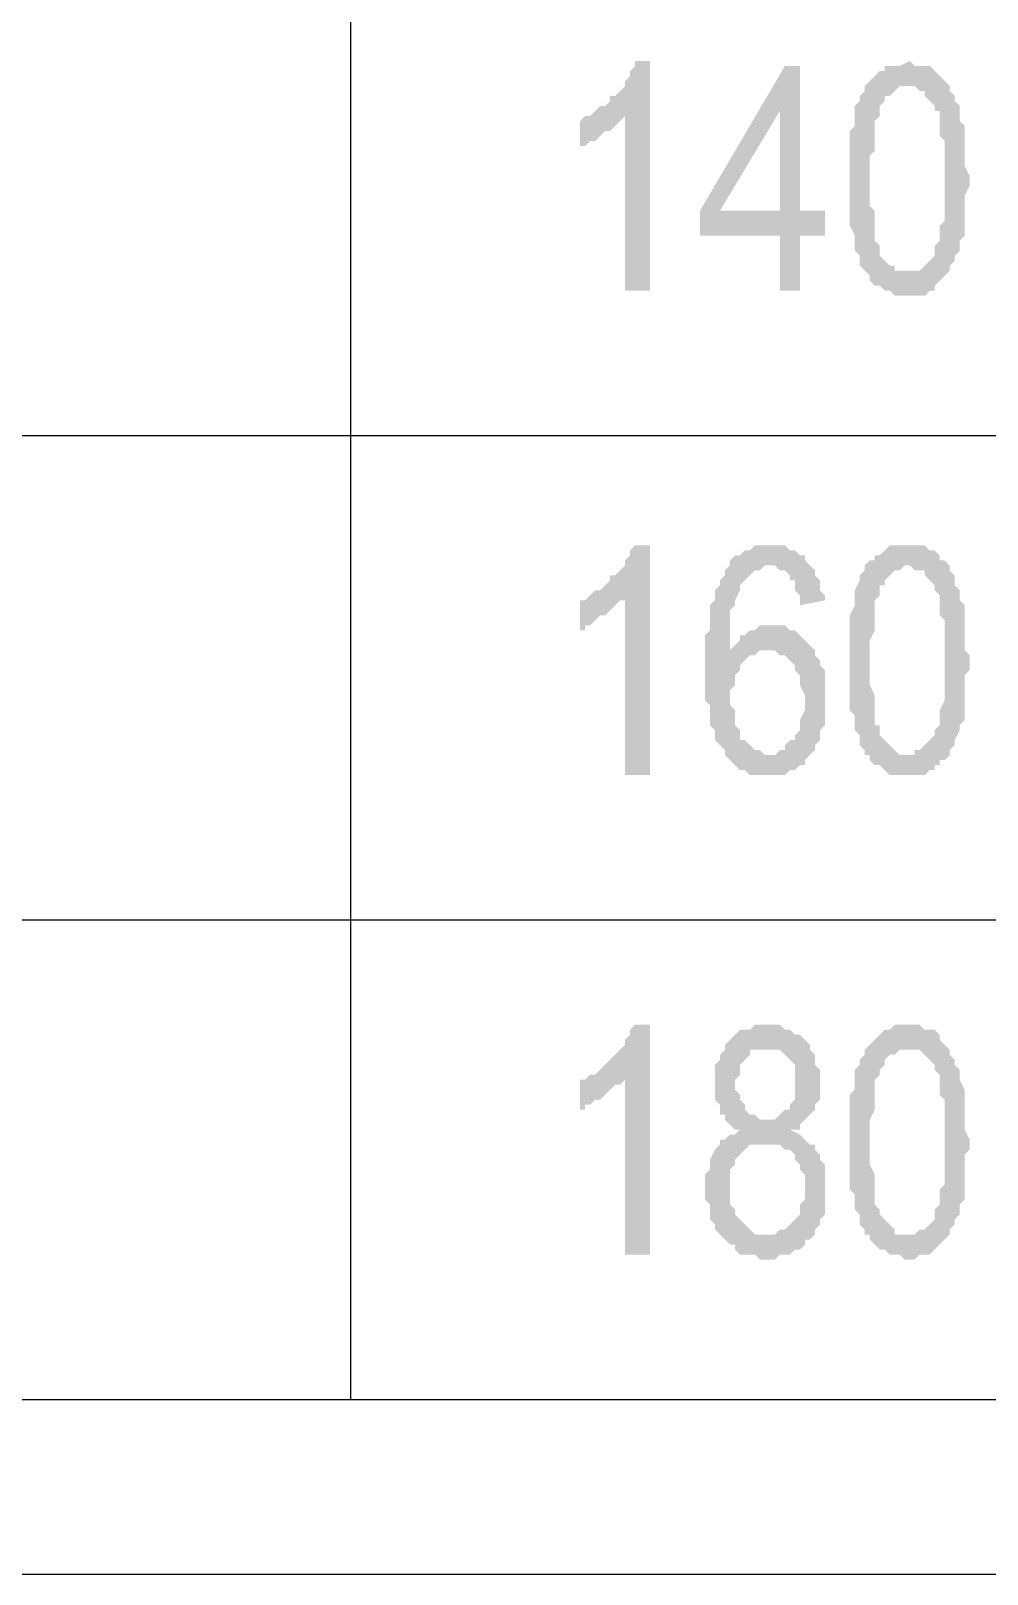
# Model space of a CAD drawing. Header units: inches. Extents: x 1387 to 2676, y -3005 to -2136.
# Drawn here: x 2557.214 to 2558.809, y -2154.737 to -2152.162 of the extents above; entities that cross this region are included whole.
import ezdxf

# ---------------------------------------------------------------- set-up
doc = ezdxf.new("R2010")
doc.units = ezdxf.units.IN
doc.header["$MEASUREMENT"] = 0
doc.layers.add('SAZE_DRAWINGS', color=7, linetype='Continuous')

msp = doc.modelspace()

# ---------------------------------------------------------------- hatches: boundary and pattern name
at = {"layer": 'SAZE_DRAWINGS'}
for points in [[(2558.246924, -2152.212061), (2558.221924, -2152.212061), (2558.221924, -2152.220394), (2558.21359, -2152.228728), (2558.21359, -2152.237061), (2558.205257, -2152.245394), (2558.205257, -2152.253728), (2558.196924, -2152.262061), (2558.18859, -2152.270394), (2558.180257, -2152.270394), (2558.180257, -2152.278728), (2558.171924, -2152.287061), (2558.16359, -2152.287061), (2558.155257, -2152.295394), (2558.205257, -2152.303728), (2558.205257, -2152.595394), (2558.246924, -2152.595394)], [(2558.680257, -2152.212061), (2558.680257, -2152.212061), (2558.66359, -2152.220394), (2558.63859, -2152.220394), (2558.63859, -2152.228728), (2558.630257, -2152.228728), (2558.621924, -2152.237061), (2558.621924, -2152.237061), (2558.61359, -2152.245394), (2558.605257, -2152.253728), (2558.680257, -2152.253728), (2558.680257, -2152.253728), (2558.68859, -2152.253728), (2558.696924, -2152.262061), (2558.705257, -2152.262061), (2558.705257, -2152.270394), (2558.71359, -2152.278728), (2558.721924, -2152.287061), (2558.721924, -2152.287061), (2558.721924, -2152.295394), (2558.730257, -2152.295394), (2558.730257, -2152.303728), (2558.730257, -2152.312061), (2558.730257, -2152.320394), (2558.730257, -2152.337061), (2558.73859, -2152.345394), (2558.73859, -2152.353728), (2558.73859, -2152.370394), (2558.73859, -2152.378728), (2558.73859, -2152.395394), (2558.73859, -2152.412061), (2558.73859, -2152.412061), (2558.73859, -2152.428728), (2558.73859, -2152.445394), (2558.73859, -2152.453728), (2558.73859, -2152.470394), (2558.73859, -2152.478728), (2558.730257, -2152.487061), (2558.730257, -2152.495394), (2558.730257, -2152.503728), (2558.730257, -2152.512061), (2558.721924, -2152.520394), (2558.721924, -2152.528728), (2558.721924, -2152.537061), (2558.721924, -2152.537061), (2558.71359, -2152.545394), (2558.705257, -2152.553728), (2558.696924, -2152.562061), (2558.68859, -2152.562061), (2558.68859, -2152.562061), (2558.680257, -2152.562061), (2558.61359, -2152.570394), (2558.61359, -2152.578728), (2558.621924, -2152.587061), (2558.630257, -2152.587061), (2558.63859, -2152.595394), (2558.646924, -2152.595394), (2558.655257, -2152.603728), (2558.66359, -2152.603728), (2558.671924, -2152.603728), (2558.680257, -2152.603728), (2558.680257, -2152.603728), (2558.68859, -2152.603728), (2558.696924, -2152.603728), (2558.705257, -2152.603728), (2558.71359, -2152.595394), (2558.721924, -2152.595394), (2558.721924, -2152.587061), (2558.730257, -2152.578728), (2558.730257, -2152.578728), (2558.73859, -2152.570394), (2558.746924, -2152.562061), (2558.746924, -2152.553728), (2558.755257, -2152.545394), (2558.755257, -2152.537061), (2558.76359, -2152.528728), (2558.76359, -2152.520394), (2558.76359, -2152.512061), (2558.771924, -2152.503728), (2558.771924, -2152.495394), (2558.771924, -2152.487061), (2558.771924, -2152.478728), (2558.771924, -2152.470394), (2558.771924, -2152.462061), (2558.771924, -2152.445394), (2558.771924, -2152.437061), (2558.780257, -2152.420394), (2558.780257, -2152.412061), (2558.780257, -2152.403728), (2558.771924, -2152.387061), (2558.771924, -2152.378728), (2558.771924, -2152.370394), (2558.771924, -2152.353728), (2558.771924, -2152.345394), (2558.771924, -2152.337061), (2558.771924, -2152.328728), (2558.771924, -2152.320394), (2558.76359, -2152.312061), (2558.76359, -2152.303728), (2558.76359, -2152.287061), (2558.755257, -2152.278728), (2558.755257, -2152.270394), (2558.746924, -2152.262061), (2558.746924, -2152.253728), (2558.73859, -2152.245394), (2558.730257, -2152.237061), (2558.730257, -2152.237061), (2558.721924, -2152.228728), (2558.721924, -2152.228728), (2558.71359, -2152.220394), (2558.705257, -2152.220394), (2558.696924, -2152.220394), (2558.68859, -2152.220394)], [(2558.496924, -2152.220394), (2558.471924, -2152.220394), (2558.330257, -2152.462061), (2558.330257, -2152.503728), (2558.46359, -2152.503728), (2558.46359, -2152.595394), (2558.496924, -2152.595394), (2558.496924, -2152.503728), (2558.53859, -2152.503728), (2558.53859, -2152.462061), (2558.496924, -2152.462061), (2558.36359, -2152.462061), (2558.46359, -2152.295394)], [(2558.496924, -2152.220394), (2558.46359, -2152.295394), (2558.46359, -2152.462061), (2558.36359, -2152.462061), (2558.496924, -2152.462061)], [(2558.605257, -2152.253728), (2558.605257, -2152.262061), (2558.596924, -2152.270394), (2558.596924, -2152.278728), (2558.58859, -2152.287061), (2558.58859, -2152.303728), (2558.58859, -2152.303728), (2558.58859, -2152.312061), (2558.58859, -2152.320394), (2558.580257, -2152.328728), (2558.580257, -2152.337061), (2558.580257, -2152.353728), (2558.580257, -2152.362061), (2558.580257, -2152.370394), (2558.580257, -2152.387061), (2558.580257, -2152.395394), (2558.580257, -2152.412061), (2558.580257, -2152.420394), (2558.580257, -2152.428728), (2558.580257, -2152.445394), (2558.580257, -2152.453728), (2558.580257, -2152.470394), (2558.580257, -2152.478728), (2558.580257, -2152.487061), (2558.58859, -2152.503728), (2558.58859, -2152.512061), (2558.58859, -2152.520394), (2558.58859, -2152.528728), (2558.596924, -2152.537061), (2558.596924, -2152.545394), (2558.596924, -2152.553728), (2558.605257, -2152.562061), (2558.605257, -2152.562061), (2558.61359, -2152.570394), (2558.680257, -2152.562061), (2558.671924, -2152.562061), (2558.66359, -2152.562061), (2558.655257, -2152.562061), (2558.655257, -2152.553728), (2558.646924, -2152.553728), (2558.63859, -2152.545394), (2558.630257, -2152.537061), (2558.630257, -2152.537061), (2558.630257, -2152.528728), (2558.630257, -2152.520394), (2558.621924, -2152.512061), (2558.621924, -2152.503728), (2558.621924, -2152.495394), (2558.621924, -2152.487061), (2558.621924, -2152.478728), (2558.621924, -2152.462061), (2558.61359, -2152.453728), (2558.61359, -2152.437061), (2558.61359, -2152.428728), (2558.61359, -2152.412061), (2558.61359, -2152.403728), (2558.61359, -2152.387061), (2558.61359, -2152.370394), (2558.621924, -2152.362061), (2558.621924, -2152.353728), (2558.621924, -2152.337061), (2558.621924, -2152.328728), (2558.621924, -2152.320394), (2558.621924, -2152.312061), (2558.630257, -2152.303728), (2558.630257, -2152.295394), (2558.630257, -2152.287061), (2558.63859, -2152.278728), (2558.63859, -2152.270394), (2558.646924, -2152.270394), (2558.655257, -2152.262061), (2558.66359, -2152.253728), (2558.671924, -2152.253728), (2558.680257, -2152.253728)], [(2558.155257, -2152.295394), (2558.146924, -2152.303728), (2558.13859, -2152.303728), (2558.130257, -2152.312061), (2558.130257, -2152.353728), (2558.13859, -2152.353728), (2558.13859, -2152.353728), (2558.146924, -2152.345394), (2558.155257, -2152.345394), (2558.16359, -2152.337061), (2558.171924, -2152.328728), (2558.171924, -2152.328728), (2558.180257, -2152.328728), (2558.18859, -2152.320394), (2558.196924, -2152.312061), (2558.205257, -2152.303728), (2558.205257, -2152.303728)], [(2558.246924, -2153.020394), (2558.221924, -2153.020394), (2558.21359, -2153.028728), (2558.21359, -2153.037061), (2558.205257, -2153.045394), (2558.205257, -2153.053728), (2558.196924, -2153.062061), (2558.18859, -2153.070394), (2558.180257, -2153.070394), (2558.180257, -2153.078728), (2558.171924, -2153.087061), (2558.16359, -2153.095394), (2558.155257, -2153.095394), (2558.205257, -2153.103728), (2558.205257, -2153.403728), (2558.246924, -2153.403728)], [(2558.446924, -2153.020394), (2558.446924, -2153.020394), (2558.421924, -2153.020394), (2558.41359, -2153.028728), (2558.405257, -2153.028728), (2558.396924, -2153.037061), (2558.38859, -2153.037061), (2558.380257, -2153.045394), (2558.380257, -2153.053728), (2558.446924, -2153.053728), (2558.446924, -2153.053728), (2558.455257, -2153.053728), (2558.46359, -2153.062061), (2558.471924, -2153.062061), (2558.480257, -2153.070394), (2558.480257, -2153.078728), (2558.48859, -2153.078728), (2558.48859, -2153.087061), (2558.48859, -2153.095394), (2558.496924, -2153.103728), (2558.496924, -2153.120394), (2558.53859, -2153.112061), (2558.53859, -2153.103728), (2558.530257, -2153.095394), (2558.530257, -2153.087061), (2558.530257, -2153.078728), (2558.521924, -2153.070394), (2558.521924, -2153.062061), (2558.51359, -2153.053728), (2558.505257, -2153.045394), (2558.505257, -2153.037061), (2558.496924, -2153.037061), (2558.48859, -2153.028728), (2558.480257, -2153.028728), (2558.471924, -2153.020394), (2558.46359, -2153.020394), (2558.455257, -2153.020394)], [(2558.680257, -2153.020394), (2558.680257, -2153.020394), (2558.646924, -2153.020394), (2558.63859, -2153.028728), (2558.63859, -2153.028728), (2558.630257, -2153.037061), (2558.621924, -2153.037061), (2558.621924, -2153.045394), (2558.61359, -2153.045394), (2558.605257, -2153.053728), (2558.680257, -2153.053728), (2558.680257, -2153.053728), (2558.68859, -2153.062061), (2558.696924, -2153.062061), (2558.705257, -2153.062061), (2558.705257, -2153.070394), (2558.71359, -2153.078728), (2558.721924, -2153.087061), (2558.721924, -2153.087061), (2558.721924, -2153.095394), (2558.730257, -2153.103728), (2558.730257, -2153.112061), (2558.730257, -2153.120394), (2558.730257, -2153.128728), (2558.730257, -2153.137061), (2558.73859, -2153.145394), (2558.73859, -2153.153728), (2558.73859, -2153.170394), (2558.73859, -2153.187061), (2558.73859, -2153.195394), (2558.73859, -2153.212061), (2558.73859, -2153.212061), (2558.73859, -2153.228728), (2558.73859, -2153.245394), (2558.73859, -2153.253728), (2558.73859, -2153.270394), (2558.73859, -2153.278728), (2558.730257, -2153.295394), (2558.730257, -2153.303728), (2558.730257, -2153.312061), (2558.730257, -2153.320394), (2558.721924, -2153.328728), (2558.721924, -2153.328728), (2558.721924, -2153.337061), (2558.721924, -2153.337061), (2558.71359, -2153.345394), (2558.705257, -2153.353728), (2558.696924, -2153.362061), (2558.68859, -2153.362061), (2558.68859, -2153.370394), (2558.680257, -2153.370394), (2558.61359, -2153.370394), (2558.61359, -2153.378728), (2558.621924, -2153.387061), (2558.630257, -2153.387061), (2558.63859, -2153.395394), (2558.646924, -2153.403728), (2558.655257, -2153.403728), (2558.66359, -2153.403728), (2558.671924, -2153.403728), (2558.680257, -2153.403728), (2558.680257, -2153.403728), (2558.68859, -2153.403728), (2558.696924, -2153.403728), (2558.705257, -2153.403728), (2558.71359, -2153.395394), (2558.721924, -2153.395394), (2558.721924, -2153.387061), (2558.730257, -2153.387061), (2558.730257, -2153.378728), (2558.73859, -2153.378728), (2558.746924, -2153.370394), (2558.746924, -2153.362061), (2558.755257, -2153.353728), (2558.755257, -2153.345394), (2558.76359, -2153.328728), (2558.76359, -2153.320394), (2558.76359, -2153.320394), (2558.771924, -2153.312061), (2558.771924, -2153.303728), (2558.771924, -2153.295394), (2558.771924, -2153.278728), (2558.771924, -2153.270394), (2558.771924, -2153.262061), (2558.771924, -2153.245394), (2558.771924, -2153.237061), (2558.780257, -2153.228728), (2558.780257, -2153.212061), (2558.780257, -2153.203728), (2558.771924, -2153.195394), (2558.771924, -2153.178728), (2558.771924, -2153.170394), (2558.771924, -2153.162061), (2558.771924, -2153.145394), (2558.771924, -2153.137061), (2558.771924, -2153.128728), (2558.771924, -2153.120394), (2558.76359, -2153.112061), (2558.76359, -2153.103728), (2558.76359, -2153.095394), (2558.755257, -2153.087061), (2558.755257, -2153.070394), (2558.746924, -2153.062061), (2558.746924, -2153.053728), (2558.73859, -2153.045394), (2558.730257, -2153.045394), (2558.730257, -2153.037061), (2558.721924, -2153.028728), (2558.721924, -2153.028728), (2558.71359, -2153.028728), (2558.705257, -2153.020394), (2558.696924, -2153.020394), (2558.68859, -2153.020394)], [(2558.380257, -2153.053728), (2558.371924, -2153.062061), (2558.371924, -2153.062061), (2558.371924, -2153.070394), (2558.36359, -2153.078728), (2558.36359, -2153.087061), (2558.355257, -2153.095394), (2558.355257, -2153.103728), (2558.355257, -2153.112061), (2558.346924, -2153.120394), (2558.346924, -2153.128728), (2558.346924, -2153.137061), (2558.346924, -2153.145394), (2558.346924, -2153.162061), (2558.33859, -2153.170394), (2558.33859, -2153.187061), (2558.33859, -2153.195394), (2558.33859, -2153.212061), (2558.33859, -2153.220394), (2558.33859, -2153.228728), (2558.33859, -2153.237061), (2558.33859, -2153.253728), (2558.33859, -2153.262061), (2558.33859, -2153.278728), (2558.346924, -2153.287061), (2558.346924, -2153.295394), (2558.346924, -2153.312061), (2558.346924, -2153.320394), (2558.355257, -2153.328728), (2558.355257, -2153.337061), (2558.355257, -2153.345394), (2558.36359, -2153.353728), (2558.36359, -2153.353728), (2558.371924, -2153.362061), (2558.371924, -2153.370394), (2558.380257, -2153.378728), (2558.380257, -2153.378728), (2558.38859, -2153.387061), (2558.396924, -2153.395394), (2558.405257, -2153.395394), (2558.41359, -2153.403728), (2558.421924, -2153.403728), (2558.430257, -2153.403728), (2558.43859, -2153.403728), (2558.446924, -2153.403728), (2558.446924, -2153.403728), (2558.455257, -2153.403728), (2558.46359, -2153.403728), (2558.471924, -2153.403728), (2558.480257, -2153.395394), (2558.48859, -2153.395394), (2558.496924, -2153.387061), (2558.496924, -2153.387061), (2558.505257, -2153.387061), (2558.505257, -2153.378728), (2558.51359, -2153.370394), (2558.446924, -2153.370394), (2558.43859, -2153.370394), (2558.430257, -2153.362061), (2558.421924, -2153.362061), (2558.41359, -2153.353728), (2558.41359, -2153.353728), (2558.405257, -2153.345394), (2558.396924, -2153.345394), (2558.396924, -2153.328728), (2558.38859, -2153.320394), (2558.38859, -2153.320394), (2558.38859, -2153.312061), (2558.38859, -2153.295394), (2558.380257, -2153.287061), (2558.380257, -2153.278728), (2558.380257, -2153.270394), (2558.380257, -2153.262061), (2558.38859, -2153.253728), (2558.38859, -2153.245394), (2558.38859, -2153.237061), (2558.396924, -2153.228728), (2558.396924, -2153.220394), (2558.405257, -2153.212061), (2558.41359, -2153.203728), (2558.380257, -2153.203728), (2558.380257, -2153.195394), (2558.380257, -2153.187061), (2558.380257, -2153.170394), (2558.380257, -2153.162061), (2558.380257, -2153.153728), (2558.380257, -2153.145394), (2558.380257, -2153.128728), (2558.38859, -2153.120394), (2558.38859, -2153.112061), (2558.38859, -2153.112061), (2558.396924, -2153.095394), (2558.396924, -2153.087061), (2558.405257, -2153.078728), (2558.405257, -2153.078728), (2558.41359, -2153.070394), (2558.421924, -2153.062061), (2558.430257, -2153.062061), (2558.43859, -2153.053728), (2558.446924, -2153.053728)], [(2558.605257, -2153.053728), (2558.605257, -2153.062061), (2558.596924, -2153.070394), (2558.596924, -2153.078728), (2558.58859, -2153.095394), (2558.58859, -2153.103728), (2558.58859, -2153.103728), (2558.58859, -2153.112061), (2558.58859, -2153.120394), (2558.580257, -2153.137061), (2558.580257, -2153.145394), (2558.580257, -2153.153728), (2558.580257, -2153.162061), (2558.580257, -2153.178728), (2558.580257, -2153.187061), (2558.580257, -2153.203728), (2558.580257, -2153.212061), (2558.580257, -2153.220394), (2558.580257, -2153.228728), (2558.580257, -2153.245394), (2558.580257, -2153.253728), (2558.580257, -2153.270394), (2558.580257, -2153.278728), (2558.580257, -2153.295394), (2558.58859, -2153.303728), (2558.58859, -2153.312061), (2558.58859, -2153.320394), (2558.58859, -2153.328728), (2558.596924, -2153.337061), (2558.596924, -2153.345394), (2558.596924, -2153.353728), (2558.605257, -2153.362061), (2558.605257, -2153.370394), (2558.61359, -2153.370394), (2558.680257, -2153.370394), (2558.671924, -2153.370394), (2558.66359, -2153.370394), (2558.655257, -2153.362061), (2558.655257, -2153.362061), (2558.646924, -2153.353728), (2558.63859, -2153.345394), (2558.630257, -2153.337061), (2558.630257, -2153.337061), (2558.630257, -2153.328728), (2558.630257, -2153.320394), (2558.621924, -2153.320394), (2558.621924, -2153.312061), (2558.621924, -2153.295394), (2558.621924, -2153.287061), (2558.621924, -2153.278728), (2558.621924, -2153.270394), (2558.61359, -2153.253728), (2558.61359, -2153.245394), (2558.61359, -2153.228728), (2558.61359, -2153.212061), (2558.61359, -2153.203728), (2558.61359, -2153.187061), (2558.61359, -2153.178728), (2558.621924, -2153.162061), (2558.621924, -2153.153728), (2558.621924, -2153.137061), (2558.621924, -2153.128728), (2558.621924, -2153.120394), (2558.621924, -2153.112061), (2558.630257, -2153.103728), (2558.630257, -2153.095394), (2558.630257, -2153.087061), (2558.63859, -2153.087061), (2558.63859, -2153.078728), (2558.646924, -2153.070394), (2558.655257, -2153.062061), (2558.66359, -2153.062061), (2558.671924, -2153.053728), (2558.680257, -2153.053728)], [(2558.155257, -2153.095394), (2558.146924, -2153.103728), (2558.13859, -2153.112061), (2558.130257, -2153.112061), (2558.130257, -2153.162061), (2558.13859, -2153.162061), (2558.13859, -2153.153728), (2558.146924, -2153.153728), (2558.155257, -2153.145394), (2558.16359, -2153.137061), (2558.171924, -2153.137061), (2558.171924, -2153.137061), (2558.180257, -2153.128728), (2558.18859, -2153.120394), (2558.196924, -2153.112061), (2558.205257, -2153.112061), (2558.205257, -2153.103728)], [(2558.446924, -2153.153728), (2558.446924, -2153.153728), (2558.430257, -2153.153728), (2558.421924, -2153.162061), (2558.421924, -2153.162061), (2558.41359, -2153.162061), (2558.405257, -2153.170394), (2558.396924, -2153.170394), (2558.396924, -2153.178728), (2558.38859, -2153.187061), (2558.380257, -2153.195394), (2558.380257, -2153.203728), (2558.41359, -2153.203728), (2558.421924, -2153.203728), (2558.430257, -2153.195394), (2558.43859, -2153.195394), (2558.446924, -2153.195394), (2558.51359, -2153.187061), (2558.51359, -2153.187061), (2558.505257, -2153.178728), (2558.496924, -2153.170394), (2558.48859, -2153.162061), (2558.480257, -2153.162061), (2558.471924, -2153.153728), (2558.46359, -2153.153728), (2558.46359, -2153.153728)], [(2558.51359, -2153.187061), (2558.446924, -2153.195394), (2558.446924, -2153.195394), (2558.455257, -2153.195394), (2558.46359, -2153.203728), (2558.471924, -2153.203728), (2558.480257, -2153.212061), (2558.48859, -2153.220394), (2558.48859, -2153.220394), (2558.48859, -2153.228728), (2558.496924, -2153.237061), (2558.496924, -2153.245394), (2558.496924, -2153.253728), (2558.505257, -2153.270394), (2558.505257, -2153.278728), (2558.505257, -2153.287061), (2558.505257, -2153.295394), (2558.496924, -2153.312061), (2558.496924, -2153.320394), (2558.496924, -2153.328728), (2558.48859, -2153.337061), (2558.48859, -2153.345394), (2558.480257, -2153.345394), (2558.471924, -2153.353728), (2558.471924, -2153.362061), (2558.46359, -2153.362061), (2558.455257, -2153.370394), (2558.446924, -2153.370394), (2558.51359, -2153.370394), (2558.521924, -2153.362061), (2558.521924, -2153.353728), (2558.530257, -2153.345394), (2558.530257, -2153.337061), (2558.530257, -2153.328728), (2558.53859, -2153.320394), (2558.53859, -2153.312061), (2558.53859, -2153.295394), (2558.53859, -2153.287061), (2558.53859, -2153.278728), (2558.53859, -2153.270394), (2558.53859, -2153.262061), (2558.53859, -2153.253728), (2558.53859, -2153.237061), (2558.53859, -2153.228728), (2558.530257, -2153.220394), (2558.530257, -2153.212061), (2558.521924, -2153.203728), (2558.521924, -2153.195394)], [(2558.246924, -2153.820394), (2558.221924, -2153.820394), (2558.21359, -2153.828728), (2558.21359, -2153.837061), (2558.205257, -2153.845394), (2558.205257, -2153.853728), (2558.196924, -2153.862061), (2558.18859, -2153.870394), (2558.180257, -2153.878728), (2558.180257, -2153.878728), (2558.171924, -2153.887061), (2558.16359, -2153.895394), (2558.155257, -2153.903728), (2558.205257, -2153.903728), (2558.205257, -2154.203728), (2558.246924, -2154.203728)], [(2558.43859, -2153.820394), (2558.43859, -2153.820394), (2558.421924, -2153.820394), (2558.41359, -2153.828728), (2558.405257, -2153.828728), (2558.396924, -2153.828728), (2558.38859, -2153.837061), (2558.380257, -2153.845394), (2558.380257, -2153.845394), (2558.371924, -2153.853728), (2558.371924, -2153.862061), (2558.36359, -2153.870394), (2558.36359, -2153.878728), (2558.355257, -2153.887061), (2558.355257, -2153.895394), (2558.355257, -2153.912061), (2558.355257, -2153.920394), (2558.355257, -2153.928728), (2558.355257, -2153.937061), (2558.355257, -2153.945394), (2558.36359, -2153.953728), (2558.36359, -2153.962061), (2558.36359, -2153.970394), (2558.371924, -2153.970394), (2558.371924, -2153.978728), (2558.380257, -2153.987061), (2558.38859, -2153.995394), (2558.396924, -2153.995394), (2558.396924, -2153.995394), (2558.38859, -2154.003728), (2558.380257, -2154.003728), (2558.371924, -2154.012061), (2558.36359, -2154.012061), (2558.36359, -2154.020394), (2558.355257, -2154.028728), (2558.355257, -2154.028728), (2558.346924, -2154.045394), (2558.346924, -2154.053728), (2558.346924, -2154.062061), (2558.33859, -2154.070394), (2558.33859, -2154.078728), (2558.33859, -2154.095394), (2558.33859, -2154.103728), (2558.33859, -2154.112061), (2558.346924, -2154.120394), (2558.346924, -2154.137061), (2558.346924, -2154.145394), (2558.355257, -2154.153728), (2558.355257, -2154.162061), (2558.36359, -2154.170394), (2558.371924, -2154.178728), (2558.43859, -2154.170394), (2558.430257, -2154.170394), (2558.421924, -2154.170394), (2558.41359, -2154.162061), (2558.41359, -2154.162061), (2558.405257, -2154.153728), (2558.396924, -2154.145394), (2558.38859, -2154.137061), (2558.38859, -2154.128728), (2558.380257, -2154.120394), (2558.380257, -2154.112061), (2558.380257, -2154.103728), (2558.380257, -2154.095394), (2558.380257, -2154.087061), (2558.380257, -2154.070394), (2558.380257, -2154.062061), (2558.38859, -2154.053728), (2558.38859, -2154.045394), (2558.396924, -2154.037061), (2558.405257, -2154.028728), (2558.405257, -2154.028728), (2558.41359, -2154.020394), (2558.421924, -2154.020394), (2558.430257, -2154.020394), (2558.43859, -2154.020394), (2558.51359, -2154.020394), (2558.505257, -2154.012061), (2558.496924, -2154.003728), (2558.496924, -2154.003728), (2558.480257, -2153.995394), (2558.48859, -2153.995394), (2558.496924, -2153.995394), (2558.496924, -2153.987061), (2558.505257, -2153.978728), (2558.43859, -2153.978728), (2558.43859, -2153.978728), (2558.430257, -2153.978728), (2558.421924, -2153.970394), (2558.41359, -2153.970394), (2558.405257, -2153.962061), (2558.405257, -2153.953728), (2558.396924, -2153.945394), (2558.396924, -2153.937061), (2558.38859, -2153.928728), (2558.38859, -2153.920394), (2558.38859, -2153.912061), (2558.396924, -2153.903728), (2558.396924, -2153.895394), (2558.396924, -2153.887061), (2558.405257, -2153.878728), (2558.41359, -2153.870394), (2558.41359, -2153.862061), (2558.421924, -2153.862061), (2558.430257, -2153.862061), (2558.43859, -2153.862061), (2558.51359, -2153.853728), (2558.505257, -2153.845394), (2558.505257, -2153.845394), (2558.496924, -2153.837061), (2558.48859, -2153.837061), (2558.480257, -2153.828728), (2558.471924, -2153.828728), (2558.46359, -2153.820394), (2558.455257, -2153.820394), (2558.446924, -2153.820394)], [(2558.680257, -2153.820394), (2558.680257, -2153.820394), (2558.655257, -2153.820394), (2558.646924, -2153.828728), (2558.63859, -2153.828728), (2558.63859, -2153.828728), (2558.630257, -2153.837061), (2558.621924, -2153.845394), (2558.621924, -2153.845394), (2558.61359, -2153.853728), (2558.605257, -2153.862061), (2558.680257, -2153.862061), (2558.680257, -2153.862061), (2558.68859, -2153.862061), (2558.696924, -2153.862061), (2558.705257, -2153.870394), (2558.705257, -2153.870394), (2558.71359, -2153.878728), (2558.721924, -2153.887061), (2558.721924, -2153.895394), (2558.721924, -2153.895394), (2558.730257, -2153.903728), (2558.730257, -2153.912061), (2558.730257, -2153.920394), (2558.730257, -2153.928728), (2558.730257, -2153.937061), (2558.73859, -2153.945394), (2558.73859, -2153.962061), (2558.73859, -2153.970394), (2558.73859, -2153.987061), (2558.73859, -2154.003728), (2558.73859, -2154.012061), (2558.73859, -2154.020394), (2558.73859, -2154.028728), (2558.73859, -2154.045394), (2558.73859, -2154.062061), (2558.73859, -2154.070394), (2558.73859, -2154.087061), (2558.730257, -2154.095394), (2558.730257, -2154.103728), (2558.730257, -2154.112061), (2558.730257, -2154.120394), (2558.721924, -2154.128728), (2558.721924, -2154.137061), (2558.721924, -2154.137061), (2558.721924, -2154.145394), (2558.71359, -2154.153728), (2558.705257, -2154.162061), (2558.696924, -2154.162061), (2558.68859, -2154.170394), (2558.68859, -2154.170394), (2558.680257, -2154.170394), (2558.61359, -2154.170394), (2558.61359, -2154.178728), (2558.621924, -2154.187061), (2558.630257, -2154.195394), (2558.63859, -2154.195394), (2558.646924, -2154.203728), (2558.655257, -2154.203728), (2558.66359, -2154.203728), (2558.671924, -2154.212061), (2558.680257, -2154.212061), (2558.680257, -2154.212061), (2558.68859, -2154.212061), (2558.696924, -2154.203728), (2558.705257, -2154.203728), (2558.71359, -2154.203728), (2558.721924, -2154.195394), (2558.721924, -2154.195394), (2558.730257, -2154.187061), (2558.730257, -2154.187061), (2558.73859, -2154.178728), (2558.746924, -2154.170394), (2558.746924, -2154.162061), (2558.755257, -2154.153728), (2558.755257, -2154.145394), (2558.76359, -2154.137061), (2558.76359, -2154.120394), (2558.76359, -2154.120394), (2558.771924, -2154.112061), (2558.771924, -2154.103728), (2558.771924, -2154.095394), (2558.771924, -2154.087061), (2558.771924, -2154.070394), (2558.771924, -2154.062061), (2558.771924, -2154.053728), (2558.771924, -2154.037061), (2558.780257, -2154.028728), (2558.780257, -2154.012061), (2558.780257, -2154.012061), (2558.771924, -2153.995394), (2558.771924, -2153.987061), (2558.771924, -2153.970394), (2558.771924, -2153.962061), (2558.771924, -2153.953728), (2558.771924, -2153.945394), (2558.771924, -2153.937061), (2558.771924, -2153.928728), (2558.76359, -2153.912061), (2558.76359, -2153.903728), (2558.76359, -2153.895394), (2558.755257, -2153.887061), (2558.755257, -2153.878728), (2558.746924, -2153.870394), (2558.746924, -2153.862061), (2558.73859, -2153.853728), (2558.730257, -2153.845394), (2558.730257, -2153.837061), (2558.721924, -2153.828728), (2558.721924, -2153.828728), (2558.71359, -2153.828728), (2558.705257, -2153.828728), (2558.696924, -2153.820394), (2558.68859, -2153.820394)], [(2558.51359, -2153.853728), (2558.43859, -2153.862061), (2558.46359, -2153.862061), (2558.471924, -2153.870394), (2558.480257, -2153.878728), (2558.480257, -2153.878728), (2558.48859, -2153.887061), (2558.48859, -2153.895394), (2558.48859, -2153.912061), (2558.48859, -2153.920394), (2558.48859, -2153.928728), (2558.48859, -2153.937061), (2558.48859, -2153.945394), (2558.480257, -2153.953728), (2558.480257, -2153.962061), (2558.471924, -2153.962061), (2558.46359, -2153.970394), (2558.455257, -2153.978728), (2558.446924, -2153.978728), (2558.43859, -2153.978728), (2558.505257, -2153.978728), (2558.51359, -2153.970394), (2558.521924, -2153.962061), (2558.521924, -2153.962061), (2558.521924, -2153.953728), (2558.530257, -2153.945394), (2558.530257, -2153.928728), (2558.530257, -2153.920394), (2558.530257, -2153.912061), (2558.530257, -2153.903728), (2558.530257, -2153.895394), (2558.521924, -2153.887061), (2558.521924, -2153.870394), (2558.51359, -2153.862061)], [(2558.605257, -2153.862061), (2558.605257, -2153.870394), (2558.596924, -2153.878728), (2558.596924, -2153.887061), (2558.58859, -2153.895394), (2558.58859, -2153.903728), (2558.58859, -2153.912061), (2558.58859, -2153.920394), (2558.58859, -2153.928728), (2558.580257, -2153.937061), (2558.580257, -2153.945394), (2558.580257, -2153.953728), (2558.580257, -2153.970394), (2558.580257, -2153.978728), (2558.580257, -2153.987061), (2558.580257, -2154.003728), (2558.580257, -2154.012061), (2558.580257, -2154.020394), (2558.580257, -2154.037061), (2558.580257, -2154.045394), (2558.580257, -2154.062061), (2558.580257, -2154.070394), (2558.580257, -2154.087061), (2558.580257, -2154.095394), (2558.58859, -2154.103728), (2558.58859, -2154.112061), (2558.58859, -2154.120394), (2558.58859, -2154.128728), (2558.596924, -2154.137061), (2558.596924, -2154.145394), (2558.596924, -2154.153728), (2558.605257, -2154.162061), (2558.605257, -2154.170394), (2558.61359, -2154.170394), (2558.680257, -2154.170394), (2558.671924, -2154.170394), (2558.66359, -2154.170394), (2558.655257, -2154.170394), (2558.655257, -2154.162061), (2558.646924, -2154.153728), (2558.63859, -2154.145394), (2558.630257, -2154.137061), (2558.630257, -2154.137061), (2558.630257, -2154.128728), (2558.630257, -2154.128728), (2558.621924, -2154.120394), (2558.621924, -2154.112061), (2558.621924, -2154.103728), (2558.621924, -2154.095394), (2558.621924, -2154.078728), (2558.621924, -2154.070394), (2558.61359, -2154.053728), (2558.61359, -2154.045394), (2558.61359, -2154.028728), (2558.61359, -2154.012061), (2558.61359, -2154.003728), (2558.61359, -2153.995394), (2558.61359, -2153.978728), (2558.621924, -2153.962061), (2558.621924, -2153.953728), (2558.621924, -2153.945394), (2558.621924, -2153.937061), (2558.621924, -2153.920394), (2558.621924, -2153.912061), (2558.630257, -2153.903728), (2558.630257, -2153.895394), (2558.630257, -2153.895394), (2558.63859, -2153.887061), (2558.63859, -2153.878728), (2558.646924, -2153.870394), (2558.655257, -2153.870394), (2558.66359, -2153.862061), (2558.671924, -2153.862061), (2558.680257, -2153.862061)], [(2558.155257, -2153.903728), (2558.146924, -2153.903728), (2558.13859, -2153.912061), (2558.130257, -2153.912061), (2558.130257, -2153.962061), (2558.13859, -2153.962061), (2558.13859, -2153.953728), (2558.146924, -2153.953728), (2558.155257, -2153.945394), (2558.16359, -2153.945394), (2558.171924, -2153.937061), (2558.171924, -2153.937061), (2558.180257, -2153.928728), (2558.18859, -2153.920394), (2558.196924, -2153.920394), (2558.205257, -2153.912061), (2558.205257, -2153.903728)], [(2558.51359, -2154.020394), (2558.43859, -2154.020394), (2558.46359, -2154.020394), (2558.471924, -2154.028728), (2558.480257, -2154.028728), (2558.48859, -2154.037061), (2558.48859, -2154.045394), (2558.496924, -2154.053728), (2558.496924, -2154.062061), (2558.505257, -2154.070394), (2558.505257, -2154.087061), (2558.505257, -2154.095394), (2558.505257, -2154.103728), (2558.505257, -2154.112061), (2558.496924, -2154.120394), (2558.496924, -2154.137061), (2558.48859, -2154.145394), (2558.48859, -2154.145394), (2558.480257, -2154.153728), (2558.471924, -2154.162061), (2558.46359, -2154.162061), (2558.455257, -2154.170394), (2558.446924, -2154.170394), (2558.43859, -2154.170394), (2558.371924, -2154.178728), (2558.371924, -2154.178728), (2558.380257, -2154.187061), (2558.38859, -2154.187061), (2558.38859, -2154.195394), (2558.396924, -2154.203728), (2558.405257, -2154.203728), (2558.41359, -2154.203728), (2558.421924, -2154.203728), (2558.430257, -2154.212061), (2558.43859, -2154.212061), (2558.446924, -2154.212061), (2558.455257, -2154.212061), (2558.46359, -2154.203728), (2558.471924, -2154.203728), (2558.480257, -2154.203728), (2558.48859, -2154.195394), (2558.496924, -2154.195394), (2558.505257, -2154.187061), (2558.505257, -2154.178728), (2558.51359, -2154.178728), (2558.521924, -2154.170394), (2558.521924, -2154.162061), (2558.530257, -2154.153728), (2558.530257, -2154.145394), (2558.53859, -2154.137061), (2558.53859, -2154.128728), (2558.53859, -2154.112061), (2558.53859, -2154.103728), (2558.53859, -2154.095394), (2558.53859, -2154.095394), (2558.53859, -2154.078728), (2558.53859, -2154.070394), (2558.53859, -2154.062061), (2558.53859, -2154.053728), (2558.530257, -2154.045394), (2558.530257, -2154.037061), (2558.521924, -2154.028728), (2558.521924, -2154.020394)]]:
    msp.add_hatch(color=3, dxfattribs=at).paths.add_polyline_path(points)

# ---------------------------------------------------------------- linework, layer by layer
at = {"layer": 'SAZE_DRAWINGS', "color": 3}
for points in [[(2557.746924, -2144.820394), (2557.746924, -2154.445394)], [(2554.555257, -2152.837061), (2564.680257, -2152.837061)], [(2554.555257, -2153.645394), (2564.680257, -2153.645394)], [(2554.555257, -2154.445394), (2564.680257, -2154.445394)], [(2554.26359, -2154.737061), (2564.971924, -2154.737061)]]:
    msp.add_lwpolyline(points, dxfattribs=at)

doc.saveas('drawing.dxf')
